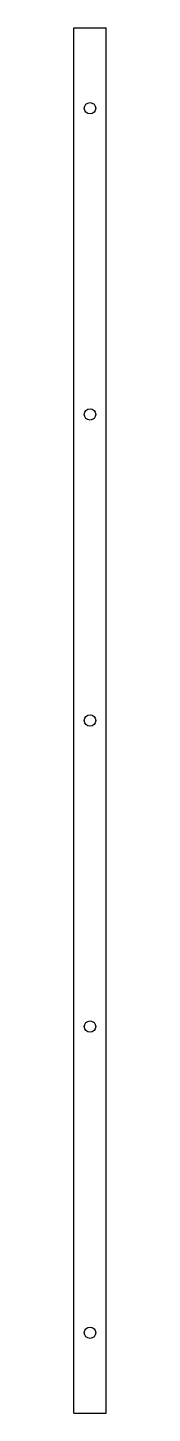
# Model space of a CAD drawing. Header units: inches. Extents: x 0 to 0.5, y 0 to 21.5.
import ezdxf

# ---------------------------------------------------------------- set-up
doc = ezdxf.new("R2010")
doc.units = ezdxf.units.IN

msp = doc.modelspace()

# ---------------------------------------------------------------- linework, layer by layer
for p, q in [((0, 0), (0, 21.5)), ((0.5, 0), (0.5, 21.5)), ((0, 21.5), (0.5, 21.5)), ((0, 0), (0.5, 0))]:
    msp.add_line(p, q)
for centre in [(0.25, 20.25), (0.25, 15.5), (0.25, 10.75), (0.25, 6), (0.25, 1.25)]:
    msp.add_circle(centre, 0.0886)

doc.saveas('drawing.dxf')
